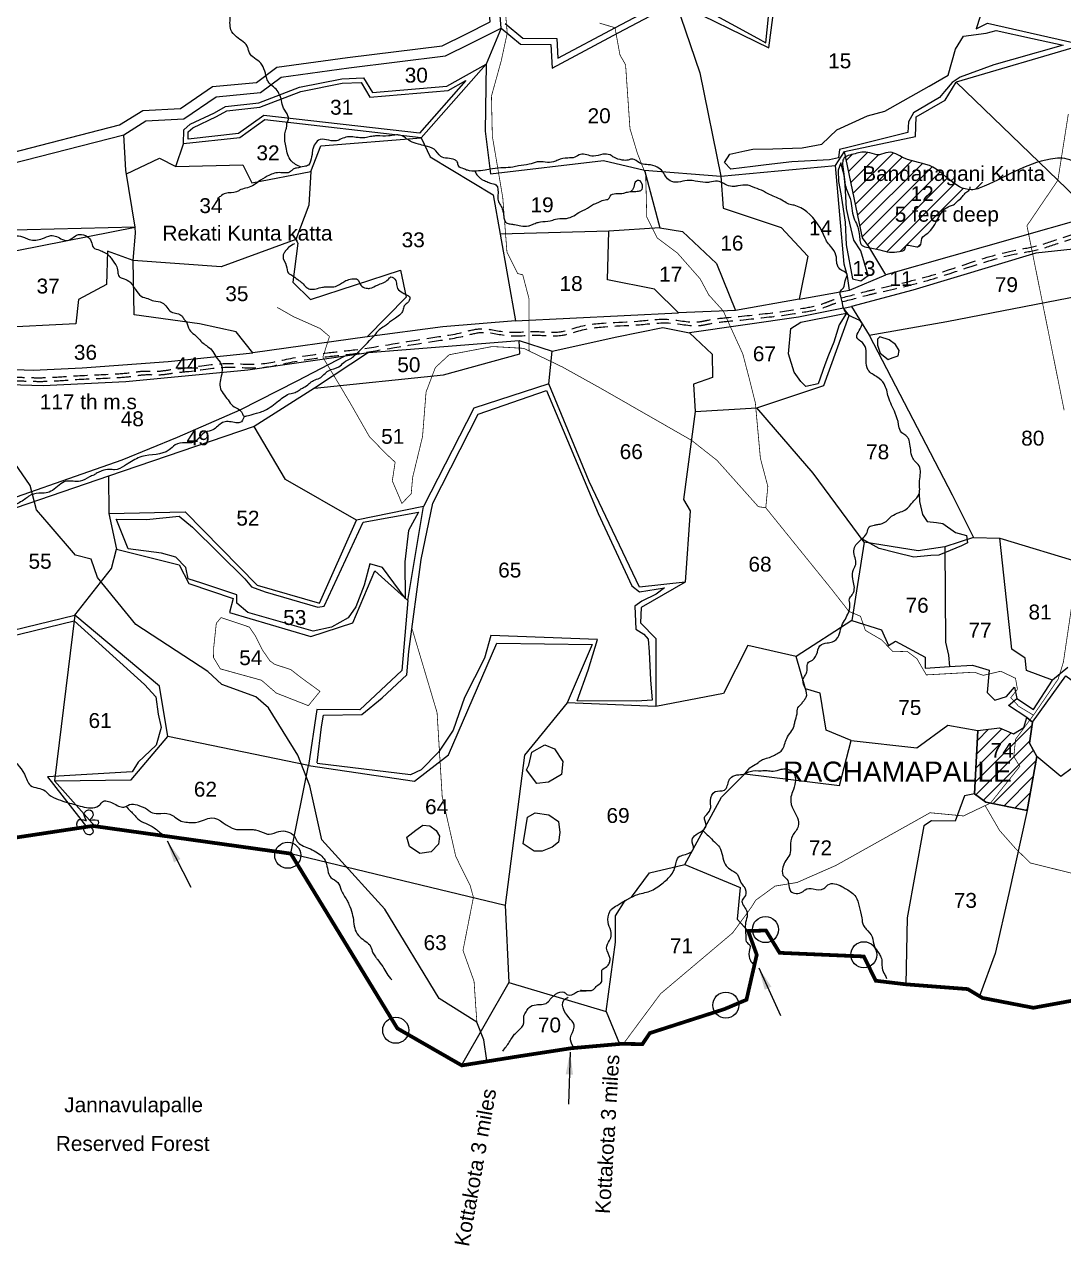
# Model space of a CAD drawing. Header units: feet. Extents: x 814082 to 825211, y 1573861 to 1581762.
# Drawn here: x 815332 to 816728, y 1579202 to 1580842 of the extents above; entities that cross this region are included whole.
import ezdxf
from ezdxf.enums import TextEntityAlignment as Align

# ---------------------------------------------------------------- set-up
doc = ezdxf.new("R2010")
doc.units = ezdxf.units.FT
doc.header["$LTSCALE"] = 15
doc.header["$MEASUREMENT"] = 0
doc.linetypes.add('HIDDEN2', pattern=[0.1875, 0.125, -0.0625])
for name, color, linetype in [('HILL', 223, 'Continuous'), ('PLOT', 7, 'Continuous'), ('PLOT NO', 7, 'Continuous'), ('ROADS', 6, 'HIDDEN2'), ('TANKS-STREAM', 4, 'Continuous'), ('VILLAGE', 30, 'Continuous'), ('VILLAGE STONES', 240, 'Continuous')]:
    doc.layers.add(name, color=color, linetype=linetype)
doc.layers.add('VILLAGE BOUNDRY', color=5, linetype='HIDDEN2', lineweight=100)
doc.styles.get("Standard").update_dxf_attribs({"font": 'arial.ttf'})
doc.linetypes.add('DOTS', pattern='A,1e-06,-3,["●",Standard,S=3,R=0,X=-1.25,Y=-1.25],-3', length=6.000001)
doc.dimstyles.get("Standard").update_dxf_attribs({"dimtxt": 0.18, "dimasz": 0.18, "dimexe": 0.18, "dimexo": 0.0625, "dimgap": 0.09, "dimtad": 0, "dimtih": 1, "dimtoh": 1, "dimdec": 4, "dimzin": 0, "dimdsep": 46, "dimtxsty": 'Standard', "dimcen": 0.09, "dimadec": 0, "dimazin": 0, "dimtfac": 1, "dimtdec": 4, "dimtofl": 0, "dimtmove": 0, "dimatfit": 3, "dimfxl": 1, "dimtolj": 1, "dimtzin": 0, "dimarcsym": 0})

msp = doc.modelspace()

# ---------------------------------------------------------------- hatches: boundary and pattern name
at = {"layer": 'TANKS-STREAM', "lineweight": -2}
h = msp.add_hatch(dxfattribs=at)
h.set_pattern_fill('ANSI31', color=256, scale=100)
edge = h.paths.add_edge_path()
edge.add_spline(control_points=[(816694.4, 1580657.3), (816669.3, 1580649.8), (816640.8, 1580632.2), (816604.2, 1580617.8), (816577.8, 1580626.1), (816555.7, 1580655.9), (816518.3, 1580656.9), (816495.3, 1580673.6), (816479.9, 1580664.9), (816468.2, 1580669.7), (816456.9, 1580671.2), (816446.9, 1580667.8), (816438, 1580666.4), (816434.7, 1580664.1)], knot_values=[962.394369, 962.394369, 962.394369, 962.394369, 1042.0655, 1060.408915, 1076.562398, 1120.944323, 1162.077532, 1184.124974, 1196.32389, 1209.385343, 1220.188529, 1229.443738, 1242.209248, 1242.209248, 1242.209248, 1242.209248], degree=3, periodic=0)
edge.add_line((816434.7, 1580664.1), (816457.6, 1580555.2))
edge.add_line((816457.6, 1580555.2), (816465.9, 1580543.7))
edge.add_line((816465.9, 1580543.7), (816467, 1580542))
edge.add_spline(control_points=[(816467, 1580542), (816468.8, 1580541.6), (816473.4, 1580540.8), (816482.4, 1580538.9), (816494, 1580535.2), (816505, 1580536.5), (816515, 1580538.3), (816515.9, 1580548.9), (816527, 1580542.3), (816537.3, 1580544.5), (816535.1, 1580556.2), (816555.7, 1580565.6), (816558.5, 1580588.5), (816573.8, 1580598), (816580.3, 1580599.2), (816585, 1580604.7), (816590.6, 1580608.8), (816594.4, 1580614.5), (816597.9, 1580617.7), (816602, 1580620), (816602.1, 1580622.6), (816602.2, 1580624)], knot_values=[1376.673531, 1376.673531, 1376.673531, 1376.673531, 1382.381867, 1390.840832, 1404.354302, 1417.678719, 1426.036392, 1429.592674, 1444.476294, 1448.493865, 1458.815206, 1469.577027, 1509.284899, 1516.57465, 1522.284174, 1528.414142, 1537.592327, 1542.90085, 1548.708476, 1552.054001, 1555.927008, 1555.927008, 1555.927008, 1555.927008], degree=3, periodic=0)
at = {"layer": 'VILLAGE', "lineweight": -2}
h = msp.add_hatch(dxfattribs=at)
h.set_pattern_fill('ANSI31', color=256, scale=100, style=0)
h.paths.add_polyline_path([(816612.5, 1579893.8), (816641.4, 1579897.3), (816660.4, 1579889.3), (816674.4, 1579897.7), (816678.1, 1579911.2), (816685.7, 1579904.8), (816682, 1579876.8), (816691.8, 1579859), (816678.6, 1579786.6), (816623.3, 1579797.7), (816608.1, 1579808.7)])

# ---------------------------------------------------------------- linework, layer by layer
at = {"layer": 'HILL', "lineweight": -2}
for points in [[(814918.6, 1580592.6), (815034.9, 1580628.3), (815154.9, 1580645.5), (815258.1, 1580688.9), (815314.4, 1580669.6), (815460.1, 1580706.9), (815491.2, 1580726.4), (815541.8, 1580729.2), (815584.7, 1580758.7), (815643.9, 1580764.1), (815671.4, 1580784.7), (815766.1, 1580797.6), (815893.4, 1580813.3), (815925, 1580829), (815957.8, 1580845.2), (815952.5, 1580910.7), (815831.5, 1580894.1), (815662.1, 1580931.8), (815488.3, 1581075.3)], [(816215.5, 1580879), (816316.5, 1580823.3), (816327.7, 1580817.1), (816338.4, 1580922.5)], [(815977.9, 1580843.2), (816001.6, 1580823.4), (816047, 1580822.9), (816048.6, 1580796.6), (816125.8, 1580837.8), (816199.9, 1580877), (816215.2, 1580879.2)], [(816272.2, 1580656.7), (816279.6, 1580667.9), (816299.6, 1580672.1), (816310.4, 1580674.2), (816337.2, 1580675), (816376.6, 1580676.4), (816403.1, 1580681.3), (816423.1, 1580700.3), (816464.5, 1580719.2), (816487.6, 1580725.6), (816546.9, 1580758.9), (816572.4, 1580773.7), (816582.6, 1580808.7), (816593, 1580826), (816623.6, 1580830.3), (816637.2, 1580833.9), (816685.7, 1580823.2), (816706.2, 1580818.7), (816727, 1580814.1), (816657.6, 1580794.5), (816633.7, 1580787.7), (816588.6, 1580771), (816578, 1580763.8), (816567.7, 1580751.7), (816560.9, 1580743.8), (816526.1, 1580723), (816519.4, 1580710.9), (816518.6, 1580696.7), (816439.5, 1580677.2), (816426.9, 1580674.1), (816425.4, 1580662.8), (816413.5, 1580660.1), (816362.5, 1580657.4), (816328.4, 1580653.3), (816310.2, 1580651.2), (816295.7, 1580649.5), (816280.7, 1580647.7), (816272.2, 1580656.7)], [(816425.1, 1580646.3), (816425.4, 1580630.8), (816428.7, 1580614.5), (816434.5, 1580576.5), (816435.6, 1580546), (816444.1, 1580500.3), (816455.4, 1580497.7), (816465, 1580505), (816455.2, 1580537.8), (816446, 1580552.2), (816439, 1580582.8), (816436.2, 1580594.8), (816434.3, 1580626.7), (816432.9, 1580639.3), (816428.5, 1580656.2), (816425.1, 1580646.3), (816425.1, 1580646.3)], [(816365.7, 1580374.9), (816358.1, 1580399.5), (816361.3, 1580433.5), (816374.6, 1580442.3), (816426.9, 1580452.2), (816436.3, 1580454), (816426.4, 1580438.4), (816419, 1580415.3), (816411.8, 1580398), (816407.1, 1580385), (816397.9, 1580359.1), (816381.7, 1580355.7), (816374.6, 1580362.3), (816365.7, 1580374.9)], [(816492.1, 1580392.2), (816497.4, 1580394.1), (816505.4, 1580396.7), (816506.8, 1580403.9), (816502, 1580412), (816493.2, 1580418.6), (816481, 1580422.6), (816477.6, 1580419.2), (816477.6, 1580411.1), (816481.3, 1580400.6), (816492.1, 1580392.2)], [(815725.4, 1579850.5), (815731.3, 1579898.9), (815734, 1579914.5), (815785.3, 1579915.5), (815812.9, 1579937.9), (815846, 1579968.4), (815848.5, 1579999.9), (815865.2, 1580123.5), (815880.8, 1580199), (815941.4, 1580318.4), (816033.2, 1580350.2), (816102.6, 1580185), (816148.1, 1580088.2), (816158.2, 1580080), (816191.7, 1580085.4), (816180.7, 1580076.8), (816161.1, 1580067.6), (816152.1, 1580060.8), (816153.1, 1580029.8), (816164.2, 1580023.4), (816169.6, 1580016.4), (816171.3, 1579999.4), (816173, 1579962), (816175.1, 1579934.6), (816154.5, 1579933), (816074.6, 1579933.8), (816089.1, 1579974.8), (816101.6, 1580016.1), (815958.4, 1580021.4), (815950.1, 1579990.8), (815923.4, 1579938.2), (815907.8, 1579894.4), (815888.1, 1579864.8), (815865, 1579841.1), (815850.7, 1579834.3), (815725.3, 1579849.7)], [(815953.2, 1579450.9), (815949.2, 1579478.3), (815939.9, 1579502), (815889.4, 1579534), (815816.2, 1579653.9), (815749.6, 1579727.2), (815731.7, 1579747), (815715.7, 1579819.7), (815699.6, 1579860.8), (815660.2, 1579924.1), (815643.1, 1579939.1), (815597.5, 1579955.8), (815578.6, 1579972.9), (815481.8, 1580036.3), (815430.5, 1580099.1), (815421.8, 1580123.8), (815401.1, 1580129.3), (815365.8, 1580170.5), (815348.8, 1580190.3), (815340.1, 1580222.8), (815298.5, 1580282.6)], [(815471.8, 1580137.7), (815456.6, 1580175.7), (815455.7, 1580177.8), (815496.1, 1580177.2), (815540.1, 1580181.6), (815558.2, 1580166.9), (815628.1, 1580097.5), (815637.4, 1580086.7), (815655.7, 1580079.9), (815726.3, 1580059.5), (815734.6, 1580060.6), (815787.1, 1580173.6), (815861.3, 1580187.2), (815847.9, 1580162.5), (815843.2, 1580120.4), (815843.5, 1580071.6), (815813.3, 1580112.8), (815796.2, 1580117.4), (815788.4, 1580089), (815777.3, 1580059.8), (815767, 1580044.9), (815744.7, 1580032.7), (815720.2, 1580027), (815632.2, 1580052.3), (815617.4, 1580065), (815617.4, 1580076.1), (815570.4, 1580091.6), (815552.1, 1580097.6), (815548.9, 1580112.5), (815535.7, 1580126.7), (815516.6, 1580131.9), (815471.8, 1580137.7)], [(815181.3, 1579731.9), (815162.8, 1579804), (815148.3, 1579879.7), (815163, 1579896.8), (815229, 1579904.5), (815236.8, 1579918.1), (815219.5, 1579991.6), (815290.4, 1580014.9), (815399, 1580041), (815493.4, 1579955.8), (815508.6, 1579938.9), (815511.9, 1579915.6), (815516, 1579898), (815509.4, 1579874.2), (815485.1, 1579851.4), (815476.9, 1579838.3), (815400.8, 1579833.9), (815363.4, 1579831.8), (815405.2, 1579778.3), (815415.9, 1579764.5)], [(816009.6, 1579847.5), (816013.8, 1579864.6), (816030.9, 1579874.4), (816043.9, 1579869.1), (816055.1, 1579852), (816053.3, 1579834.9), (816035.8, 1579824.4), (816020.4, 1579822.7), (816006.5, 1579840.8), (816009.6, 1579847.5)], [(816002, 1579741.6), (816005.7, 1579763.5), (816008, 1579777.5), (816017.9, 1579783.2), (816036.5, 1579780.4), (816049.6, 1579771.5), (816051.2, 1579756.8), (816049.3, 1579744.1), (816041, 1579737.1), (816027.3, 1579731.8), (816016.8, 1579731.8), (816002, 1579741.6)], [(815849.3, 1579738.2), (815846, 1579750.7), (815857.9, 1579760.1), (815867.4, 1579766.5), (815876.6, 1579766), (815885.2, 1579759.6), (815889.6, 1579752.1), (815888.5, 1579741), (815878.5, 1579730.7), (815863.2, 1579728.8), (815849.3, 1579738.2)]]:
    msp.add_lwpolyline(points, dxfattribs=at)
msp.add_lwpolyline([(815552.1, 1580688), (815552.3, 1580697.7), (815558.3, 1580703.1), (815590.4, 1580718.1), (815604.3, 1580726), (815648.6, 1580730.9), (815703.5, 1580751.9), (815759.2, 1580763), (815784.4, 1580764.1), (815796.3, 1580744.4), (815901.4, 1580753.3), (815925, 1580766.5), (815862.8, 1580696), (815653.7, 1580719.7), (815619.6, 1580695.5)], close=True, dxfattribs=at)
at = {"layer": 'PLOT', "lineweight": -2}
for points in [[(815972.6, 1580836.8), (815998.6, 1580815.2), (816039.2, 1580814.8), (816041.1, 1580783.3), (816129.7, 1580830.5), (816206.9, 1580871.3), (816239.7, 1580981.4), (816229.8, 1581082.4), (816147.1, 1581147.1), (816358.6, 1581119), (816504.3, 1581144.4), (816453.1, 1581215.6), (816376.1, 1581242.9), (816351.9, 1581251.4)], [(816206.9, 1580871.3), (816331.7, 1580810.6), (816345.7, 1580915.9), (816417.4, 1580938.8), (816655.7, 1580977.3), (816610.1, 1580836), (816625.4, 1580843.7), (816753.8, 1580814.6), (816900.6, 1580781.3), (816848.8, 1580847.7), (816990.3, 1580916.4), (816992.2, 1581168.8), (816937.1, 1581139.6), (816906.2, 1581129.8), (816890.6, 1581152.8), (816855.1, 1581140.6), (816812.4, 1581131.8), (816773.7, 1581105.8), (816753, 1581091.9), (816738, 1581018.1), (816655.7, 1580977.3)], [(814922.7, 1580579), (815038, 1580614.4), (815158.7, 1580631.8), (815258.6, 1580673.8), (815313.8, 1580654.9), (815465.8, 1580693.8), (815495.6, 1580712.5), (815546.5, 1580715.3), (815589.6, 1580744.9), (815649.2, 1580750.4), (815677, 1580771.2), (815768, 1580783.6), (815897.6, 1580799.6), (815931.3, 1580816.3), (815972.6, 1580836.8), (815965.3, 1580926.7), (815832.1, 1580908.5), (815668.5, 1580944.9), (815497.3, 1581086.2)], [(816206.9, 1580871.3), (816239.2, 1580776.7), (816267.3, 1580638.2)], [(815972.6, 1580836.8), (815952.2, 1580788.4), (815950.9, 1580698.6), (815958.2, 1580641.1), (816109.9, 1580659.3), (816165.1, 1580646), (816267.3, 1580638.2), (816421.4, 1580652.7), (816433.2, 1580671.4)], [(816753.8, 1580814.6), (816583.4, 1580764.3), (816744.4, 1580609.1), (816753.3, 1580581), (816953.9, 1580651.6)], [(815469.3, 1580641.1), (815513.9, 1580662.4), (815535.8, 1580651.2), (815546.1, 1580681.4), (815546.5, 1580700.4), (815555.1, 1580708.1), (815587.7, 1580723.4), (815602.5, 1580731.7), (815647.2, 1580736.7), (815701.8, 1580757.6), (815758.5, 1580768.9), (815787.6, 1580770.1), (815799.5, 1580750.6), (815899.6, 1580759.1), (815952.2, 1580788.4), (815865.2, 1580689.8), (815655.3, 1580713.6), (815621.8, 1580689.8), (815546.1, 1580681.4)], [(816753.3, 1580581), (816488.7, 1580505.8), (816465.9, 1580543.7), (816457.6, 1580555.2), (816433.2, 1580671.4), (816528.6, 1580691.6), (816529.5, 1580717.8), (816568.5, 1580740.4), (816583.4, 1580764.3)], [(815481, 1580569.7), (815468.5, 1580646.4), (815465.8, 1580693.8)], [(815535.8, 1580651.2), (815625.6, 1580653.4), (815637.7, 1580629.1), (815716.8, 1580644.6), (815730.5, 1580679.1), (815865.2, 1580689.8)], [(815865.2, 1580689.8), (815877.3, 1580664.2), (815961.8, 1580612.9), (815971.1, 1580560.2), (815991.6, 1580443.7), (815894.3, 1580435.8), (815792.6, 1580422.4)], [(816372.6, 1580473.2), (816440.3, 1580485.1), (816437.5, 1580503.8), (816432.9, 1580519.8), (816421.4, 1580652.7)], [(815716.8, 1580644.6), (815714.4, 1580599.2), (815696.9, 1580553.1), (815596.6, 1580516.2), (815478.3, 1580525)], [(816165.1, 1580646), (816185.6, 1580568.6), (816116.9, 1580564.3)], [(816267.3, 1580638.2), (816270.5, 1580595.2), (816348.3, 1580569.2), (816384.2, 1580530.7), (816372.6, 1580473.2), (816287, 1580457.9)], [(815292.2, 1580532.5), (815481, 1580569.7), (815299.2, 1580565.1), (815259.2, 1580550.4), (815039.4, 1580539.9), (815037.5, 1580526.3)], [(815478.3, 1580525), (815481.6, 1580561.5), (815481, 1580569.7)], [(815696.9, 1580553.1), (815699.4, 1580548.3), (815692.6, 1580495.8), (815716.4, 1580472.5), (815837.1, 1580511.9), (815844.9, 1580475.6), (815792.6, 1580422.4), (815639, 1580401)], [(815991.6, 1580443.7), (816210.5, 1580454.8), (816178.1, 1580486.5), (816115, 1580499.1), (816116.9, 1580564.3), (815971.1, 1580560.2)], [(816185.6, 1580568.6), (816215.8, 1580563.8), (816261.5, 1580520.7), (816287, 1580457.9), (816210.5, 1580454.8)], [(815234.9, 1580381.8), (815344.2, 1580377.8), (815409.9, 1580381), (815525.4, 1580389.2), (815639, 1580401), (815616.8, 1580429.3), (815567.6, 1580440), (815479.5, 1580452), (815478.3, 1580525), (815444, 1580537.4), (815442.6, 1580492.5), (815405.1, 1580472.7), (815401.2, 1580439.9), (815294, 1580434.4)], [(816466.4, 1580424.5), (816571, 1580443.2), (816734.4, 1580474.6), (816772.4, 1580482.2), (816765.3, 1580542.7), (816690.1, 1580534.8), (816525, 1580484.9), (816442.9, 1580463.2)], [(816440.3, 1580485.1), (816488.7, 1580505.8)], [(816606.8, 1580152.9), (816641.8, 1580152.2), (816754.5, 1580118.2), (816820.2, 1580146.7), (816815.1, 1580303.2), (816798.1, 1580474.8)], [(816233.1, 1580322.1), (816315.7, 1580327), (816405.5, 1580357.1), (816439.9, 1580451), (816432.1, 1580460.8), (816371.8, 1580448.9), (816225.5, 1580427.9)], [(816432.1, 1580460.8), (816442.9, 1580463.2), (816466.4, 1580424.5), (816577.8, 1580210.3), (816606.8, 1580152.9), (816568.2, 1580140.3), (816532.5, 1580135), (816460, 1580146.9), (816391.3, 1580239.2), (816340.7, 1580297.9), (816315.7, 1580327)], [(815794.2, 1580401.2), (815996.6, 1580417.5), (816041.1, 1580403.4), (816127.7, 1580422.6), (816189.7, 1580434.9), (816225.5, 1580427.9), (816255.9, 1580399), (816256.1, 1580367.6), (816230.5, 1580358.7), (816233.1, 1580322.1), (816217.4, 1580203.8), (816226.2, 1580188.8), (816219.3, 1580093), (816158.3, 1580086.4), (816090.5, 1580228.3), (816036.5, 1580359.1), (816041.1, 1580403.4)], [(815721.9, 1580353.5), (815895.2, 1580371.2), (815997.7, 1580399.7), (815996.6, 1580417.5)], [(814951.8, 1580376.2), (814993.3, 1580382.3), (815122.3, 1580366.8), (815235.5, 1580360.7), (815357.7, 1580357), (815468.4, 1580362.6), (815632.5, 1580378.3), (815794.2, 1580401.2), (815721.9, 1580353.5), (815641, 1580302), (815445.2, 1580235.4), (815258, 1580171.4), (815123.3, 1580119.1), (815125.9, 1580111.5), (814980.4, 1580060.1)], [(815258.6, 1580185.7), (815463.4, 1580257.4), (815537.7, 1580287.8), (815621.9, 1580324.6), (815698.6, 1580363.4), (815763.1, 1580396.8)], [(816036.5, 1580359.1), (815935.9, 1580326.6), (815868, 1580194.8), (815778.1, 1580176.4), (815682.8, 1580230.8), (815641, 1580302)], [(815445.2, 1580235.4), (815445.7, 1580185.4), (815548.1, 1580187.6), (815644.7, 1580089), (815728.5, 1580064.9), (815778.1, 1580176.4)], [(815445.7, 1580185.4), (815455.8, 1580137.3), (815540.1, 1580116.2), (815553.2, 1580091.3), (815612.7, 1580070.9), (815607.8, 1580052.4), (815716.7, 1580020), (815773.5, 1580038.5), (815802.7, 1580108.3), (815847.1, 1580068.4), (815868, 1580194.8)], [(816460, 1580146.9), (816443.1, 1580041.4), (816368.7, 1579993.1), (816303.8, 1580008.1), (816271, 1579943.3), (816180.3, 1579925.9)], [(816442.5, 1579880.2), (816530.6, 1579870.5), (816572, 1579900.8), (816612.5, 1579893.8), (816641.4, 1579897.3), (816660.4, 1579889.3), (816674.4, 1579897.7), (816678.1, 1579911.2), (816653.7, 1579927.3), (816664.8, 1579936.7), (816687.1, 1579922.2), (816712.9, 1579961.5), (816677.6, 1579974.5), (816675.9, 1579990.9), (816658.1, 1580003.2), (816641.8, 1580152.2)], [(815248.7, 1580012.2), (815399.9, 1580048.8), (815449.4, 1580111.5), (815455.8, 1580137.3)], [(816568.2, 1580140.3), (816568.9, 1580012.6), (816572.9, 1579994.8), (816574.2, 1579979.9), (816605.3, 1579981.7), (816627.6, 1579974.7), (816624.8, 1579945), (816635.1, 1579934.4), (816651, 1579939.7), (816661.8, 1579952.2), (816664.8, 1579936.7)], [(816219.3, 1580093), (816160.5, 1580059.2), (816159.5, 1580038.5), (816180.3, 1580017.3), (816180.3, 1579925.9), (816061.2, 1579930.9), (816003.7, 1579860.6), (815977.9, 1579659.5), (815982.6, 1579555.3), (815919, 1579444.5)], [(815847.1, 1580068.4), (815839.2, 1579974.5), (815782.6, 1579921.5), (815724.9, 1579922.2), (815714, 1579846.8), (815524.8, 1579885.9), (815513.8, 1579953.4), (815399.9, 1580048.8), (815372.8, 1579826.4), (815475.7, 1579827.7), (815524.8, 1579885.9)], [(816443.1, 1580041.4), (816483.2, 1580029.2), (816492.3, 1580007.8), (816501.8, 1580014), (816541.8, 1579992.1), (816541.7, 1579977.4), (816574.2, 1579979.9)], [(815690, 1579728.5), (815714, 1579846.8), (815856.3, 1579826), (815901.6, 1579861.2), (815966.8, 1580011.3), (816094.5, 1580009.4), (816061.2, 1579930.9)], [(816113.6, 1579516.5), (816126, 1579609.7), (816126, 1579644.9), (816139.1, 1579665.7), (816147.3, 1579670), (816171.7, 1579702.6), (816219, 1579713.9), (816268.2, 1579804.3), (816299.6, 1579835.6), (816426.9, 1579820.1), (816442.5, 1579880.2), (816408.6, 1579894.1), (816400.8, 1579944), (816380.9, 1579949.9), (816368.7, 1579993.1)], [(816733.2, 1579978.6), (816712.9, 1579961.5)], [(816685.7, 1579904.8), (816730.5, 1579967.2), (816757.1, 1579948.2), (816785.1, 1579891.2), (816802.7, 1579869.5), (816796.4, 1579831.7), (816775.5, 1579808.5), (816746.9, 1579820.3), (816739.7, 1579843.7), (816723.7, 1579832), (816691.8, 1579859)], [(816678.6, 1579786.6), (816691.8, 1579859), (816682, 1579876.8), (816685.7, 1579904.8), (816678.1, 1579911.2)], [(816612.5, 1579893.8), (816608.1, 1579808.7), (816594.6, 1579805.9), (816582.2, 1579772), (816550.1, 1579772.6), (816539.8, 1579766), (816517.4, 1579642.4), (816515.9, 1579553)], [(815372.8, 1579826.4), (815426.7, 1579765.4)], [(816608.1, 1579808.7), (816623.3, 1579797.7), (816678.6, 1579786.6), (816654.2, 1579674.8), (816635.6, 1579594.2), (816614.8, 1579537)], [(815690, 1579728.5), (815977.9, 1579659.5)], [(816219, 1579713.9), (816293.3, 1579682.8), (816289.2, 1579640.3), (816304.1, 1579624.6)], [(815982.6, 1579555.3), (816113.6, 1579516.5), (816131.5, 1579472.9)]]:
    msp.add_lwpolyline(points, dxfattribs=at)
at = {"layer": 'ROADS', "linetype": 'DOTS', "lineweight": -2, "ltscale": 0.15, "const_width": 1}
for points in [[(815925.5, 1581194.7), (815932.2, 1581169.2), (815938.2, 1581138.5), (815949.1, 1581102.9), (815951.7, 1581085.3), (815972.7, 1581052.6), (815975, 1581025.1), (815973.3, 1580987.3), (815961.1, 1580934.7), (815978.3, 1580897.3), (815978.3, 1580857.2), (815980.6, 1580830.2), (815972.5, 1580792.9), (815959.4, 1580745.6), (815960.6, 1580691.8), (815974.6, 1580609.3), (815980.2, 1580536.5), (815994.8, 1580507.3), (816001.4, 1580505.8), (816009.9, 1580473.3), (816009.9, 1580452.1), (816010, 1580403.4)], [(816104.7, 1580843.6), (816125.3, 1580837.5), (816131.9, 1580801.1), (816139.5, 1580787.7), (816145.4, 1580701.9), (816155.3, 1580669), (816166.5, 1580640.5), (816167.4, 1580606.4), (816167.9, 1580583.4), (816182.1, 1580555.1), (816209.3, 1580534.7), (816239.7, 1580500.2), (816251.2, 1580478.7), (816270.6, 1580457.2), (816286.4, 1580422.4), (816296.9, 1580399.4), (816305.8, 1580365.4), (816313.7, 1580334), (816320.5, 1580259.3), (816330.5, 1580221.6), (816327.7, 1580192.9)], [(816733.9, 1580721.5), (816719.9, 1580632.7), (816678.4, 1580571.6), (816707.2, 1580428.7), (816728.3, 1580323.9)], [(815671.7, 1580462), (815693.7, 1580449.5), (815729.4, 1580433.6), (815741.9, 1580422.9), (815733.1, 1580395.1), (815770.4, 1580332.5), (815795.5, 1580288.5), (815817.5, 1580265.8), (815830.1, 1580254.1), (815826.3, 1580229), (815839.2, 1580198.7), (815851.7, 1580211.9), (815853.6, 1580233.6), (815866.9, 1580288.6), (815871.6, 1580348.3), (815884.1, 1580381.2), (815902.7, 1580398.4), (815960.5, 1580409.4), (816002.6, 1580407), (816055.1, 1580381.7), (816105.8, 1580353.5), (816228, 1580283.5), (816262.2, 1580256.6), (816317.7, 1580194.4), (816327.7, 1580192.9), (816416.2, 1580083.4), (816439.4, 1580053.7), (816454.9, 1580047.2), (816461.5, 1580028.2), (816482.9, 1580015.7), (816498.7, 1579999.6), (816517.5, 1580000.1), (816530.7, 1579990.1), (816543.3, 1579968.5), (816607.6, 1579972.1), (816619.8, 1579967.9), (816643.2, 1579973.4), (816663, 1579964), (816665.6, 1579949.2), (816656.7, 1579937.9), (816667.2, 1579926.4), (816687.1, 1579914.5)], [(816739.4, 1580067.1), (816727.3, 1579985.6), (816720.3, 1579962.9), (816687.9, 1579915.5), (816663.1, 1579882.1), (816660.7, 1579858.8), (816668.8, 1579845.7), (816629.4, 1579796.4), (816599.8, 1579782.3), (816593.2, 1579779.1), (816548.3, 1579783.4), (816421.8, 1579712.6), (816369.6, 1579689.7), (816340.2, 1579684.9), (816314.2, 1579665.9), (816308.7, 1579657), (816283.3, 1579622.1), (816186.4, 1579540.3), (816136.5, 1579473.1)], [(815852.7, 1580030.9), (815886.4, 1579917.9), (815893.3, 1579805), (815911.5, 1579724.7), (815930.9, 1579685.4), (815935.2, 1579669.7), (815921.2, 1579598.5), (815936.1, 1579556.9), (815938.3, 1579523.8), (815939.9, 1579502)], [(816622.2, 1579793), (816641.7, 1579759.5), (816663.2, 1579735.2), (816683, 1579715.9), (816738.9, 1579702.1), (816790.9, 1579689.3), (816830.1, 1579668.1), (816861.1, 1579660.2), (816886.8, 1579651.2), (816908.8, 1579639.3), (816935.1, 1579621.9), (816951.9, 1579605.6)]]:
    msp.add_lwpolyline(points, dxfattribs=at)
at = {"layer": 'ROADS', "lineweight": -2, "ltscale": 10, "const_width": 1}
msp.add_lwpolyline([(815586.5, 1580005.3), (815590, 1580037.8), (815596.4, 1580045.5), (815634.4, 1580032.7), (815642.4, 1580020.9), (815652, 1580001.8), (815661.9, 1579987.4), (815668.3, 1579982.7), (815690, 1579975.6), (815705.6, 1579963.5), (815721.9, 1579951.7), (815729.2, 1579946.4), (815713.6, 1579927.2), (815670.5, 1579944.1), (815650.7, 1579961.3), (815618.5, 1579970.2), (815595.4, 1579976.6), (815586.2, 1579991.9), (815586.5, 1580005.3)], dxfattribs=at)
at = {"layer": 'ROADS', "lineweight": -2, "ltscale": 10}
for points in [[(814950.2, 1580391.8), (814955.3, 1580392.3), (814962.8, 1580393.2), (814970.9, 1580393.4), (814975.9, 1580394.3), (814991.9, 1580393.1), (815009.4, 1580388.9), (815019.4, 1580387.1), (815031.1, 1580386.3), (815046.5, 1580385.1), (815055.2, 1580385), (815082.5, 1580383.4), (815096, 1580380.9), (815119.4, 1580380), (815133.2, 1580380), (815153.1, 1580377.7), (815167.1, 1580376.3), (815187.1, 1580373.9), (815229.8, 1580371.5), (815245.2, 1580371.1), (815271.2, 1580370), (815290.1, 1580368.8), (815316.7, 1580368.4), (815336.4, 1580367.8), (815357.6, 1580367.6), (815394.2, 1580369.6), (815445, 1580372.1), (815473.3, 1580374.2), (815492.4, 1580376.4), (815513, 1580376.4), (815529.4, 1580378.5), (815551.2, 1580381), (815602.4, 1580386.6), (815644.5, 1580385.8), (815686.8, 1580392.8), (815739.1, 1580400.9), (815776, 1580405.1), (815877.9, 1580421.1), (815921.3, 1580428.6), (815943.5, 1580433.2), (815978.7, 1580429), (816018.8, 1580429.5), (816052.1, 1580429.3), (816074.5, 1580435.3), (816155.9, 1580443.5), (816197.8, 1580445.8), (816238.8, 1580442.7), (816250.6, 1580445), (816278.3, 1580448.5), (816333.7, 1580454.4), (816377.7, 1580460.8), (816406.3, 1580467.6), (816417.7, 1580471.9), (816429.1, 1580474.8), (816464.7, 1580484), (816481.4, 1580487.9), (816543.2, 1580503), (816662.8, 1580538.8), (816693.4, 1580545), (816725.8, 1580555.6), (816767.8, 1580568.6), (816794.7, 1580579.1), (816810.3, 1580584.6), (816820.5, 1580586.4), (816869.3, 1580598.1), (816925, 1580612), (816944.2, 1580620.4), (816961.3, 1580625.9), (816975.2, 1580631.4), (816996.4, 1580638.7), (817013.8, 1580641.9), (817073.1, 1580664.1), (817114.4, 1580673.9), (817134.5, 1580680.1), (817143.6, 1580682.4), (817169.1, 1580687.9), (817201.3, 1580690.6), (817225, 1580697.7), (817257.9, 1580709.6), (817284.4, 1580715.7), (817298.8, 1580721.2), (817322.5, 1580724.4), (817333.9, 1580727.8), (817348.8, 1580732.6), (817379.7, 1580743), (817411.5, 1580745.5), (817435.4, 1580754.6), (817455.1, 1580760.1), (817480.4, 1580766.9), (817490.7, 1580771.9), (817502.3, 1580775.3), (817517.2, 1580776.7), (817544.6, 1580782.6), (817583.8, 1580791.2), (817603.5, 1580795.8), (817618.5, 1580800.3), (817636.4, 1580801.9)], [(814952.4, 1580386.9), (814957.4, 1580387.5), (814964.9, 1580388.4), (814973, 1580388.6), (814978, 1580389.4), (814994, 1580388.2), (815011.5, 1580384.1), (815021.6, 1580382.2), (815033.3, 1580381.4), (815048.7, 1580380.2), (815057.4, 1580380.1), (815084.6, 1580378.5), (815098.2, 1580376.1), (815121.5, 1580375.2), (815135.3, 1580375.2), (815155.2, 1580372.8), (815169.2, 1580371.4), (815189.2, 1580369.1), (815232, 1580366.6), (815247.3, 1580366.2), (815273.3, 1580365.2), (815292.2, 1580363.9), (815318.8, 1580363.5), (815338.5, 1580362.9), (815359.7, 1580362.7), (815396.3, 1580364.8), (815447.2, 1580367.2), (815475.4, 1580369.3), (815494.5, 1580371.6), (815515.1, 1580371.6), (815531.5, 1580373.7), (815553.3, 1580376.1), (815604.6, 1580381.7), (815646.6, 1580380.9), (815689, 1580388), (815741.2, 1580396), (815778.1, 1580400.2), (815880, 1580416.2), (815923.5, 1580423.7), (815945.6, 1580428.3), (815980.8, 1580424.1), (816020.9, 1580424.6), (816054.2, 1580424.5), (816076.6, 1580430.4), (816158, 1580438.7), (816199.9, 1580440.9), (816240.9, 1580437.8), (816252.7, 1580440.1), (816280.4, 1580443.7), (816335.8, 1580449.5), (816379.9, 1580455.9), (816408.4, 1580462.7), (816419.8, 1580467.1), (816431.2, 1580469.9), (816466.9, 1580479.1), (816483.5, 1580483), (816545.3, 1580498.2), (816664.9, 1580534), (816695.5, 1580540.1), (816727.9, 1580550.7), (816769.9, 1580563.7), (816796.9, 1580574.2), (816812.4, 1580579.7), (816822.7, 1580581.5), (816871.4, 1580593.2), (816927.1, 1580607.1), (816946.3, 1580615.6), (816963.4, 1580621), (816977.3, 1580626.5), (816998.6, 1580633.8), (817015.9, 1580637), (817075.2, 1580659.3), (817116.5, 1580669.1), (817136.6, 1580675.2), (817145.7, 1580677.5), (817171.2, 1580683), (817203.4, 1580685.8), (817227.1, 1580692.9), (817260, 1580704.7), (817286.5, 1580710.9), (817300.9, 1580716.3), (817324.6, 1580719.5), (817336.1, 1580723), (817350.9, 1580727.7), (817381.9, 1580738.1), (817413.6, 1580740.6), (817437.6, 1580749.7), (817457.2, 1580755.2), (817482.5, 1580762), (817492.8, 1580767.1), (817504.5, 1580770.5), (817519.3, 1580771.8), (817546.7, 1580777.8), (817585.9, 1580786.3), (817605.6, 1580790.9), (817620.7, 1580795.5), (817638.5, 1580797)]]:
    msp.add_spline(points, degree=3, dxfattribs=at)
at = {"layer": 'TANKS-STREAM', "lineweight": -2}
msp.add_lwpolyline([(816533.7, 1580211.8), (816534.1, 1580201.4), (816538.2, 1580183.9), (816544.6, 1580174.3), (816556.9, 1580172.9), (816565.6, 1580171.7), (816582.5, 1580159.8), (816597.4, 1580155.6), (816598.6, 1580145.8), (816590.4, 1580141.7), (816560.1, 1580129.1), (816549.3, 1580128.7), (816526.7, 1580126.4), (816502.7, 1580132.6), (816480.1, 1580138.4), (816456.9, 1580151.1)], dxfattribs=at)
for points in [[(815703.8, 1580650.3), (815690.5, 1580658.7), (815683.6, 1580676.8), (815682, 1580693.4), (815683.3, 1580700.3), (815684.6, 1580705), (815685.2, 1580710.2), (815686.4, 1580712.3), (815679.2, 1580732.1), (815677.1, 1580742.1), (815675, 1580747.3), (815670.4, 1580755), (815663.1, 1580760.8), (815659.6, 1580765.1), (815657.5, 1580770.5), (815648, 1580791.8), (815639.1, 1580798.2), (815633.5, 1580806), (815632.4, 1580810.5), (815617, 1580825.2), (815609.7, 1580834.8), (815609, 1580854.1), (815610.4, 1580863), (815622.8, 1580875.4), (815628, 1580890.2), (815627.3, 1580910.2), (815624.2, 1580924.3), (815626, 1580927.6), (815633.9, 1580952), (815644.4, 1580964.8), (815639, 1580985.4), (815638.7, 1580993.3), (815631.1, 1581004.7), (815626.6, 1581012.3), (815620.8, 1581021.6), (815611.9, 1581048.6)], [(817585.4, 1580832.4), (817562.8, 1580829.3), (817552.4, 1580829.7), (817547.7, 1580828.4), (817536.5, 1580825.8), (817522.5, 1580823.9), (817507.6, 1580822), (817501.1, 1580816.5), (817495, 1580812.4), (817485.2, 1580804.1), (817472.1, 1580804.5), (817463.6, 1580803.5), (817453.3, 1580802.4), (817445.6, 1580796.6), (817431.2, 1580794.5), (817414.4, 1580794.5), (817398.5, 1580788.2), (817391.7, 1580779.9), (817383.9, 1580778.7), (817375, 1580779.2), (817368.2, 1580780.4), (817361.4, 1580782.3), (817351.4, 1580782), (817343.4, 1580780.1), (817321.5, 1580765.7), (817317.4, 1580762.2), (817307.6, 1580761.5), (817293.5, 1580761.9), (817287.5, 1580759.6), (817272.6, 1580757.2), (817266.5, 1580753.8), (817249.9, 1580745.5), (817243.9, 1580742.3), (817227.2, 1580743.1), (817219.4, 1580742), (817209.9, 1580739.1), (817203.2, 1580733.1), (817187.5, 1580726.4), (817167.8, 1580726.2), (817159.9, 1580727.6), (817142.3, 1580715.9), (817128.8, 1580711.5), (817118.9, 1580711.6), (817107.9, 1580710.7), (817100.1, 1580707.3), (817095.8, 1580700.9), (817089.7, 1580697.8), (817076.9, 1580695.7), (817043.1, 1580691.3), (817031.8, 1580685.7), (817027.5, 1580680.3), (817009.6, 1580678.1), (816993.8, 1580678.7), (816971.2, 1580657.2), (816965.7, 1580644.1), (816949.6, 1580641.2), (816939.6, 1580638.9), (816931.6, 1580634.1), (816923.7, 1580634.3), (816908.5, 1580639.3), (816901.6, 1580641.3), (816892.8, 1580641.3), (816872.6, 1580632.1), (816856.6, 1580633.3), (816846.4, 1580634.7), (816836.1, 1580633.9), (816820.7, 1580635.9), (816812.9, 1580641), (816799.7, 1580642.8), (816753.6, 1580650), (816742.3, 1580656.9), (816729.1, 1580661.9), (816716.1, 1580661.9), (816621, 1580624.7), (816603.3, 1580619.8), (816587.7, 1580624), (816552, 1580650.3), (816512.8, 1580662.8), (816492, 1580670.1), (816480.2, 1580666.9), (816467.4, 1580669.4), (816456.6, 1580670.4), (816447.6, 1580668.3), (816432, 1580661), (816430.9, 1580654.1), (816432.7, 1580640.9), (816434.4, 1580626.1), (816441, 1580608), (816445.9, 1580582.1), (816450.4, 1580572), (816453.9, 1580553.8), (816455.9, 1580546.5), (816462.8, 1580542.9), (816472.5, 1580540.9), (816480.8, 1580539.1), (816494, 1580536.1), (816507.2, 1580537), (816514.8, 1580540.5), (816515.8, 1580544), (816530.7, 1580543.4), (816534.6, 1580544.5), (816537.3, 1580554.4), (816545.2, 1580561.7), (816568.2, 1580594.1), (816574.4, 1580597.8), (816579.8, 1580599.8), (816584.4, 1580603.8), (816591.1, 1580610), (816594.4, 1580614.2), (816598.8, 1580618.1), (816601.4, 1580620.2), (816602.2, 1580624)], [(816299.6, 1579835.6), (816309.2, 1579845.6), (816317.3, 1579850.5), (816320.5, 1579853.1), (816326.6, 1579855.9), (816334.6, 1579858.5), (816340.9, 1579861.6), (816347.1, 1579865.2), (816349.4, 1579867.4), (816355.8, 1579883.3), (816361.3, 1579891.7), (816365.7, 1579900.1), (816366.9, 1579905.6), (816369.7, 1579916), (816370.9, 1579924.3), (816376.5, 1579930.7), (816379.3, 1579934.7), (816382, 1579938.6), (816380.9, 1579949.9), (816377.7, 1579961.4), (816380.5, 1579967.7), (816382.8, 1579972.5), (816383.2, 1579979.6), (816385.2, 1579985.6), (816387.6, 1579986.8), (816396, 1579995.9), (816400.4, 1580007.5), (816410.3, 1580011.5), (816417.1, 1580012.7), (816425.9, 1580021.4), (816428.8, 1580032.2), (816433.4, 1580041.4), (816437.8, 1580049.9), (816440.8, 1580062.7), (816440.1, 1580070.7), (816443.7, 1580076), (816445.6, 1580079.2), (816444.8, 1580097.4), (816445.4, 1580110.2), (816448.5, 1580116.7), (816448.3, 1580123.3), (816446.1, 1580132.8), (816447.9, 1580141.4), (816452.5, 1580147.3), (816463.7, 1580159.6), (816466.6, 1580167.1), (816473.6, 1580169.7), (816478, 1580170.6), (816484.1, 1580171.7), (816496.7, 1580181.5), (816506.6, 1580186.6), (816514.5, 1580189.7), (816526.4, 1580202), (816533.5, 1580211.2), (816534.3, 1580220), (816534.3, 1580229.2), (816533.7, 1580249), (816526.9, 1580256.5), (816523.8, 1580262.8), (816520.1, 1580283.6), (816518, 1580287.8), (816508.5, 1580295.9), (816506.1, 1580304.7), (816501.5, 1580319.8), (816492.4, 1580341.5), (816486.7, 1580359.1), (816476.9, 1580368.6), (816465.3, 1580377.7), (816462.5, 1580391.1), (816462.5, 1580399.1), (816462.5, 1580403.7), (816457.5, 1580414.6), (816450.2, 1580421.6), (816457, 1580440), (816439.9, 1580451), (816432.1, 1580460.8), (816429.1, 1580474.9), (816427.7, 1580482.9), (816431.9, 1580488.3), (816434.3, 1580497.8), (816436.8, 1580506.5), (816427.3, 1580513.2), (816423.8, 1580518.8), (816422.7, 1580526.9), (816422, 1580532.2), (816414.6, 1580544.1), (816409.4, 1580551.1), (816407.6, 1580555), (816383, 1580590.3), (816365.9, 1580599), (816358.8, 1580600.6), (816351.7, 1580604.6), (816332.7, 1580613.6), (816321.9, 1580619.2), (816310.1, 1580623.8), (816303.6, 1580626), (816290.2, 1580625), (816284.9, 1580624.4), (816275.6, 1580626), (816271.6, 1580628.1), (816262.9, 1580631.6), (816252, 1580630), (816246.8, 1580629.7), (816232.8, 1580631.6), (816225.3, 1580632.5), (816201.5, 1580630.9), (816194.3, 1580636.2), (816189.4, 1580644.2), (816181.9, 1580650.2), (816169.8, 1580653.6), (816160.8, 1580654.8), (816150.9, 1580660.4), (816147.4, 1580661), (816143.1, 1580659.8), (816135, 1580659.8), (816123.9, 1580663.5), (816118.6, 1580666.6), (816109, 1580667.5), (816096.4, 1580665), (816078.9, 1580667.4), (816071.2, 1580663.6), (816061.8, 1580662.5), (816048.7, 1580659.8), (816042.6, 1580657.3), (816020.7, 1580657.3), (816010, 1580654.1), (815995.7, 1580652), (815988.1, 1580650.4), (815975.7, 1580649.4), (815960.6, 1580648), (815951, 1580646), (815938.7, 1580645.1), (815927.3, 1580646), (815922.2, 1580648), (815915.4, 1580651.7), (815913.5, 1580657.2), (815910.2, 1580660.1), (815891.3, 1580664.7), (815882.6, 1580674.3), (815870.4, 1580678.7), (815861.3, 1580681.1), (815850.2, 1580685.3), (815837.7, 1580692.9), (815821.3, 1580692.2), (815805.6, 1580692.2), (815798.9, 1580691.6), (815791.7, 1580690.1), (815782.7, 1580689.8), (815764, 1580690.4), (815755.8, 1580687.2), (815750.1, 1580685.5), (815727.1, 1580686.4), (815721.5, 1580679.6), (815719.6, 1580674.6), (815718.9, 1580670.2), (815716.6, 1580658.3), (815713.8, 1580653.1), (815708, 1580651.1), (815697.8, 1580649), (815693, 1580647.5), (815689.7, 1580644.4), (815674.4, 1580642.9), (815658.5, 1580638.1), (815646.7, 1580630.9), (815638.6, 1580625.3), (815629.3, 1580622), (815621.1, 1580619.2), (815617.2, 1580617.1), (815602.3, 1580615.1), (815595.5, 1580611), (815591.3, 1580608)], [(815936.9, 1580645.1), (815939.8, 1580640.1), (815942.7, 1580636.8), (815946.6, 1580633.7), (815953.3, 1580630.8), (815958.2, 1580628.7), (815965.3, 1580626.6), (815968, 1580611.7), (815968.8, 1580603.7), (815972.5, 1580597.6), (815974.8, 1580591.2), (815975.8, 1580586), (815976.5, 1580580.9), (815979.6, 1580575.5), (815984.7, 1580574), (815990.3, 1580573.2), (815999, 1580571.4), (816009, 1580571.4), (816013.1, 1580572.8), (816019.5, 1580575.3), (816025.1, 1580576.7), (816038.3, 1580578.2), (816045.2, 1580580.4), (816057.2, 1580581.3), (816060.3, 1580581.5), (816079.2, 1580590.6), (816091, 1580596.8), (816096.6, 1580600.5), (816102.8, 1580602.8), (816109.9, 1580606.1), (816117.1, 1580608), (816118.8, 1580611.5), (816137, 1580615.2), (816142, 1580616.9), (816149.4, 1580617.7), (816156.9, 1580618.1), (816160.8, 1580619.6), (816162.2, 1580626), (816157.1, 1580632.4), (816154, 1580631.6), (816150.4, 1580623.3), (816146.5, 1580617.1)], [(814929.2, 1580503.7), (814941.7, 1580505.5), (814950.9, 1580511.9), (814955.3, 1580514.9), (814958.2, 1580516.8), (814961.8, 1580518.2), (814972.6, 1580524.7), (814977.1, 1580532.1), (814981.7, 1580537.3), (814986.8, 1580540.1), (814997.9, 1580540.4), (815005.8, 1580538.1), (815015, 1580537.6), (815024.1, 1580538.6), (815039, 1580536.5), (815047.9, 1580532), (815058.8, 1580533.1), (815064.3, 1580535.1), (815071.5, 1580533.2), (815077, 1580532.8), (815085.5, 1580532.1), (815097.1, 1580533.5), (815100.2, 1580534.7), (815106.6, 1580534.7), (815120.2, 1580533), (815134.3, 1580531.7), (815145.1, 1580535.6), (815152, 1580536.1), (815160.1, 1580534), (815173.2, 1580531.7), (815178.5, 1580532.8), (815187, 1580536), (815190.4, 1580537.2), (815198.7, 1580537.4), (815209, 1580536.5), (815220.9, 1580535.2), (815226.9, 1580538.9), (815236.7, 1580541), (815254, 1580543), (815265.6, 1580544.2), (815278.8, 1580545.4), (815286.8, 1580546.2), (815293.6, 1580545.8), (815298, 1580546.9), (815304.9, 1580549.8), (815311.1, 1580555.2), (815332.6, 1580555.7), (815338.7, 1580553.1), (815356.5, 1580554.3), (815367.9, 1580558.3), (815375.6, 1580557.1), (815383.3, 1580553.1), (815388.9, 1580551.6), (815400.8, 1580558), (815406.4, 1580560), (815416.7, 1580557.1), (815422.1, 1580550.6), (815424.9, 1580542.4), (815433.1, 1580538.8), (815439.9, 1580535.5), (815446.3, 1580531.4), (815449.6, 1580526.6), (815456.3, 1580516.4), (815458, 1580508), (815460.6, 1580502.4), (815463.8, 1580501), (815472.4, 1580497.2), (815481.4, 1580486.1), (815489.3, 1580476.9), (815498.1, 1580473.7), (815505.9, 1580470.7), (815517.4, 1580468.3), (815529.6, 1580455.9), (815543.8, 1580450.6), (815546.6, 1580446.3), (815549.8, 1580442.4), (815553.9, 1580431.9), (815560.5, 1580425.6), (815572.3, 1580414), (815583.7, 1580404.9), (815589.4, 1580395.9), (815596.6, 1580385.5), (815597.6, 1580375), (815595.1, 1580355.1), (815605.7, 1580337.7), (815612.3, 1580329.6), (815624.9, 1580320), (815626.7, 1580316.2), (815633, 1580316.7), (815647.6, 1580320.8), (815654.7, 1580323.6), (815673.6, 1580336.4), (815690.3, 1580346.5), (815697.4, 1580348.5), (815702.4, 1580351.8), (815707, 1580354.3), (815714.6, 1580359.6), (815720.6, 1580363.9), (815728.5, 1580367), (815740.5, 1580376.9), (815754.6, 1580382.2), (815761.2, 1580388), (815771.3, 1580393.8), (815777.1, 1580398.8), (815802.1, 1580423.6)], [(815695.1, 1580547.3), (815686.9, 1580542.2), (815683.4, 1580538.2), (815680.6, 1580534.3), (815679.6, 1580530.9), (815684, 1580518), (815686.9, 1580507.9), (815690.9, 1580505.5), (815699.5, 1580499.2), (815705.2, 1580494.9), (815710.8, 1580489.1), (815715.6, 1580486.6), (815732.5, 1580489.1), (815737.7, 1580489.6), (815743.7, 1580489.4), (815752, 1580490.9), (815758.3, 1580494.7), (815764.1, 1580497.9), (815771.9, 1580500.1), (815779.7, 1580499.4), (815784, 1580492), (815791.1, 1580487.8), (815796.3, 1580487.6), (815806.3, 1580492), (815820.7, 1580499.4), (815824.3, 1580502.8), (815830.9, 1580498.1), (815832.3, 1580490.7), (815833.4, 1580487.3), (815840.3, 1580481.5), (815847, 1580478.1), (815849.3, 1580476.8), (815847.9, 1580469.3), (815842.4, 1580464.1), (815840.5, 1580457.7), (815837.6, 1580453.1), (815830.7, 1580447.5), (815825.1, 1580443.8), (815815.5, 1580436.4), (815808.6, 1580431.9), (815802.1, 1580423.6)], [(815627.7, 1580315.8), (815621.8, 1580307.2), (815614.3, 1580307.5), (815598.3, 1580307.2), (815585.5, 1580297.5), (815575.1, 1580294.3), (815569.4, 1580289.4), (815567.3, 1580286.9), (815560.2, 1580281.5), (815555.5, 1580280.1), (815548, 1580280.1), (815534.8, 1580277.3), (815526.6, 1580270.5), (815489.9, 1580261.6), (815471.7, 1580252.4), (815466.8, 1580249.4), (815453.4, 1580243.8), (815446.8, 1580244.5), (815436.2, 1580242.3), (815430, 1580239.6), (815425.4, 1580236.9), (815419.7, 1580234.3), (815407.3, 1580228.5), (815388.1, 1580228.4), (815369.9, 1580216.2), (815361.4, 1580212.8), (815351.5, 1580212.6), (815338.5, 1580208.5), (815334.4, 1580205.5), (815319.5, 1580197.3), (815305, 1580195.6), (815295.6, 1580194.6), (815286.4, 1580192.4), (815282.7, 1580188.8), (815274.2, 1580184.1), (815266.5, 1580180.9), (815251, 1580174.3), (815234, 1580168.9), (815216.3, 1580159.1), (815202, 1580155), (815189.5, 1580153.8), (815182.2, 1580145.4), (815170.6, 1580143.3), (815159.1, 1580141), (815154.8, 1580136.8), (815139.1, 1580131.4), (815122, 1580122.7), (815113.3, 1580120.4), (815109.7, 1580116.1), (815102.3, 1580113.4), (815098.3, 1580108.8), (815091.9, 1580105), (815084, 1580101.4), (815075.5, 1580099.4), (815066, 1580098.6), (815058.8, 1580091.4), (815052.9, 1580087.6), (815032.1, 1580083.4), (815021.4, 1580077.5), (815016, 1580074.6), (815000.7, 1580072), (814991, 1580071.4), (814983.1, 1580065.6)], [(815114, 1580120.9), (815118.3, 1580108.8), (815122, 1580105.5), (815132.6, 1580099.6), (815134.5, 1580096.3), (815134.1, 1580086.9), (815135.5, 1580080.8), (815137.1, 1580076.5), (815147, 1580060.8), (815154.5, 1580051.9), (815156.4, 1580042.9), (815161.5, 1580035.1), (815168.5, 1580026.3), (815176.6, 1580017), (815193.1, 1580003.3), (815195.4, 1580000.7), (815201.5, 1579991.1), (815214.6, 1579986.7), (815224.4, 1579980.9), (815236.5, 1579966.9), (815240.6, 1579959.1), (815245.9, 1579945), (815255.5, 1579933.2), (815266.1, 1579929.7), (815278.6, 1579919.2), (815290.1, 1579913), (815296.2, 1579900.2), (815302.5, 1579891.4), (815308.9, 1579871.8), (815312.5, 1579862), (815332.4, 1579835.1), (815340.6, 1579820), (815360.2, 1579812.9), (815365.7, 1579807.6), (815377.7, 1579801.3), (815389.8, 1579797.2), (815401.4, 1579794), (815424.3, 1579790.1), (815433.7, 1579794.1), (815437.2, 1579798), (815450.9, 1579796.4), (815466, 1579791.1), (815476.3, 1579795), (815486.1, 1579792.9), (815497.4, 1579787.8), (815502.3, 1579784.3), (815511.5, 1579782.5), (815527.6, 1579781.5), (815534.4, 1579777.6), (815542.7, 1579772.3), (815551.5, 1579770.7), (815558.3, 1579770.1), (815574, 1579773.9), (815583.6, 1579776.4), (815615.3, 1579761.3), (815623.1, 1579760.7), (815636.8, 1579761), (815642.4, 1579760.4), (815656.4, 1579755.5), (815661, 1579754.5), (815674, 1579758.4), (815685.5, 1579757.8), (815694.8, 1579751.9), (815698.5, 1579745), (815704.7, 1579739.8), (815713.9, 1579735.9), (815723.7, 1579731), (815737, 1579717.2), (815743.9, 1579696.4), (815753.1, 1579689.9), (815757.6, 1579679.5), (815765.2, 1579666.2), (815768.1, 1579660.3), (815772.4, 1579648.3), (815774.4, 1579636.9), (815776.6, 1579625.8), (815782.8, 1579616.6), (815797.2, 1579603.9), (815800.2, 1579595.4), (815803.7, 1579589.9), (815806.4, 1579586.3), (815813.5, 1579576.8), (815818.8, 1579567.4), (815825.6, 1579558.9)], [(815974.6, 1579463.3), (815983.4, 1579475.3), (815987.8, 1579482.2), (815991.5, 1579487), (815995.2, 1579490.6), (816002.9, 1579501.3), (816002.9, 1579510.2), (816005.9, 1579516.1), (816009.9, 1579521.9), (816019.3, 1579525.6), (816026.7, 1579525.9), (816034.4, 1579528.4), (816039.7, 1579534.5), (816045.6, 1579539.8), (816057.1, 1579542.4), (816061.9, 1579538.7), (816072.5, 1579541.9), (816074.8, 1579543.3), (816086.4, 1579544.1), (816079, 1579544.7), (816088.5, 1579544.7), (816093.7, 1579544.8), (816097.5, 1579547), (816100.8, 1579550.8), (816106.9, 1579555.5), (816107.6, 1579561.5), (816107.5, 1579567.3), (816107.8, 1579571.9), (816114.4, 1579576.9), (816117.6, 1579581.3), (816118.6, 1579587.5), (816113.9, 1579601.7), (816117.8, 1579611.9), (816119.7, 1579615.6), (816119.5, 1579624.8), (816116, 1579636.4), (816118.5, 1579650.7), (816120.6, 1579653.9), (816128, 1579659), (816133.6, 1579662.5), (816143.2, 1579667.9), (816156.1, 1579673.8), (816174.1, 1579678.8), (816182.7, 1579683.9), (816196.8, 1579695.5), (816206.1, 1579710.8), (816211.1, 1579724.4), (816217.6, 1579726.7), (816230.8, 1579735.5), (816228.7, 1579746.5), (816234.1, 1579754), (816244.9, 1579761.4), (816247.6, 1579766.4), (816245.5, 1579777.1), (816248.5, 1579781.2), (816253.8, 1579790.6), (816253.4, 1579799.6), (816259.8, 1579811.7), (816272.1, 1579813.7), (816278.6, 1579827.1), (816281.6, 1579831.3), (816291.5, 1579834.5), (816299.6, 1579835.6), (816306.8, 1579838.9), (816321.6, 1579839.8), (816329.5, 1579840.1), (816337.6, 1579839.2), (816348.4, 1579841.7), (816355.2, 1579842.2), (816364.6, 1579837.3), (816367.2, 1579831.3), (816367.4, 1579824.6), (816363.7, 1579811.4), (816361.2, 1579802.4), (816364.9, 1579787.2), (816370.2, 1579776.5), (816371.4, 1579765.2), (816363.5, 1579752.5), (816360.7, 1579738.3), (816359.8, 1579727.2), (816354.7, 1579719.3), (816350.8, 1579710.3), (816350.8, 1579699.7), (816357.3, 1579692.3), (816358.4, 1579688.6), (816361.1, 1579678.1), (816377, 1579677.1), (816380.7, 1579680.1), (816391.4, 1579681.1), (816405.5, 1579681.5), (816411.1, 1579686.6), (816429.8, 1579684.5), (816436, 1579680.8), (816448.5, 1579670.7), (816452.9, 1579657.7), (816456.6, 1579642.5), (816458.9, 1579631.8), (816462.6, 1579627.2), (816470.5, 1579616.6), (816473.6, 1579603.9), (816479.4, 1579594.9), (816482.4, 1579589.6), (816483.7, 1579582.2), (816484, 1579574.6), (816487.4, 1579566), (816490, 1579561)], [(815468.8, 1579792), (815474.7, 1579785.6), (815479.6, 1579780.8), (815484.7, 1579775.1), (815495.1, 1579769.2), (815502.2, 1579765.8), (815513.9, 1579757.5), (815521.3, 1579752.1)], [(816243.6, 1579759.1), (816250.9, 1579752.2), (816258.9, 1579744.2), (816265.5, 1579737.2), (816273.2, 1579714.2), (816279.8, 1579707.6), (816289.3, 1579700.7), (816294.8, 1579689), (816298.5, 1579684.2), (816300.3, 1579672.1), (816295.9, 1579665.9), (816301.8, 1579652), (816302.9, 1579646.5), (816300.7, 1579635.9), (816300.8, 1579617), (816301.5, 1579610.7), (816306.1, 1579605.4), (816305.6, 1579596.9), (816307, 1579584.8), (816311, 1579579.9)], [(816068.9, 1579469.7), (816065.6, 1579481.3), (816070.5, 1579495.3), (816057.1, 1579517.6), (816056.7, 1579531.7), (816062.6, 1579535.8)]]:
    msp.add_spline(points, degree=3, dxfattribs=at)
at = {"layer": 'VILLAGE', "lineweight": -2}
msp.add_lwpolyline([(816612.5, 1579893.8), (816641.4, 1579897.3), (816660.4, 1579889.3), (816674.4, 1579897.7), (816678.1, 1579911.2), (816685.7, 1579904.8), (816682, 1579876.8), (816691.8, 1579859), (816678.6, 1579786.6), (816623.3, 1579797.7), (816608.1, 1579808.7)], close=True, dxfattribs=at)
at = {"layer": 'VILLAGE BOUNDRY', "lineweight": -2, "ltscale": 25, "const_width": 5}
msp.add_lwpolyline([(816765.7, 1579535.9), (816687, 1579521.5), (816618.7, 1579534.7), (816598.8, 1579546.6), (816515.9, 1579553), (816475.5, 1579557.8), (816459.3, 1579590.4), (816346.3, 1579595.3), (816328, 1579625.3), (816304.1, 1579624.6), (816315.6, 1579592.6), (816301.8, 1579532.3), (816272.4, 1579519.8), (816172, 1579487.5), (816162.1, 1579472.7), (816133.5, 1579473.1), (816066.5, 1579467.2), (816000.2, 1579457), (815919.6, 1579444.1), (815833.1, 1579493.8), (815690, 1579728.5), (815424.1, 1579765.7), (815310.4, 1579748.5)], dxfattribs=at)
at = {"layer": 'VILLAGE STONES', "lineweight": -2}
for centre in [(815685.9, 1579726.3), (816327.3, 1579626.5), (816459.4, 1579592.7), (816274.1, 1579525.1), (815830.9, 1579491.3)]:
    msp.add_circle(centre, 17.5, dxfattribs=at)
msp.add_spline([(815412, 1579764.1), (815404.6, 1579762.3), (815405.8, 1579774.1), (815415.6, 1579772.9), (815412.3, 1579781.6), (815421.3, 1579786.9), (815423.4, 1579777.3), (815419.8, 1579773.4), (815430.4, 1579773.3), (815431.9, 1579770.3), (815426.3, 1579764.8), (815419.8, 1579766), (815424.6, 1579758.7), (815420.9, 1579753.8), (815414.1, 1579756.2), (815411.8, 1579764.5)], degree=3, dxfattribs=at)

# ---------------------------------------------------------------- texts
at = {"layer": 'PLOT NO', "lineweight": -2}
for s, p in [('15', (816427, 1580793)), ('30', (815858.5, 1580773.8)), ('31', (815758.3, 1580730.7)), ('20', (816104, 1580719.3)), ('32', (815659.4, 1580669.5)), ('12', (816537.7, 1580614.7)), ('34', (815582.8, 1580598.6)), ('19', (816027.4, 1580599.7)), ('14', (816401.2, 1580568.8)), ('33', (815854.4, 1580552.7)), ('16', (816282.2, 1580548.3)), ('13', (816459.5, 1580514.3)), ('18', (816066.4, 1580494)), ('17', (816200.1, 1580506.6)), ('11', (816509.2, 1580500.6)), ('37', (815364.2, 1580490.6)), ('35', (815617.6, 1580480.4)), ('79', (816650.8, 1580492.5)), ('36', (815414.3, 1580401.6)), ('67', (816325.9, 1580399.7)), ('44', (815550.5, 1580385)), ('50', (815848.5, 1580385)), ('48', (815477.2, 1580312.4)), ('49', (815565.6, 1580286.8)), ('51', (815826.9, 1580288.8)), ('80', (816686.2, 1580286.4)), ('66', (816147.1, 1580268.3)), ('78', (816477.9, 1580268)), ('52', (815632.4, 1580178.9)), ('55', (815353.4, 1580121.1)), ('68', (816320, 1580117.2)), ('65', (815984, 1580109.3)), ('76', (816530.9, 1580062)), ('81', (816696, 1580052.9)), ('53', (815695.3, 1580045.5)), ('77', (816615.4, 1580028.7)), ('54', (815636.3, 1579991.6)), ('75', (816521.1, 1579924.7)), ('61', (815434, 1579907.2)), ('74', (816645.1, 1579867.2)), ('62', (815575.4, 1579815)), ('64', (815885.8, 1579791.5)), ('69', (816129.4, 1579779.7)), ('72', (816401.2, 1579736.3)), ('73', (816595.7, 1579665.7)), ('63', (815883.8, 1579609)), ('71', (816214.6, 1579604.8)), ('70', (816037.3, 1579498.4))]:
    msp.add_text(s, height=20, dxfattribs=at).set_placement(p, align=Align.MIDDLE_CENTER)
for s, p in [('Bandanagani Kunta', (816457.2, 1580631.7)), ('5 feet deep', (816500.9, 1580577)), ('Rekati Kunta katta', (815517.7, 1580551.7)), ('117 th m.s', (815352.9, 1580325.3)), ('Jannavulapalle', (815385.8, 1579381.3)), ('Reserved Forest', (815374.5, 1579329.2))]:
    msp.add_text(s, height=20, dxfattribs=at).set_placement(p)
for rotation, p in [(86.5568, (816118.5, 1579244.3)), (80.057, (815929.1, 1579199.9))]:
    msp.add_text('Kottakota 3 miles', height=20, rotation=rotation, dxfattribs=at).set_placement(p)
at = {"layer": 'VILLAGE', "lineweight": -2}
msp.add_text('RACHAMAPALLE', height=27.084, dxfattribs=at).set_placement((816351, 1579825))

# ---------------------------------------------------------------- leaders
at = {"layer": 'PLOT NO', "color": 5, "lineweight": -2}
for points in [[(815523.8, 1579745.6), (815556, 1579683.4)], [(816318.3, 1579575), (816347.4, 1579511.3)], [(816064.9, 1579461.9), (816062.9, 1579392)]]:
    msp.add_leader(points, dimstyle='Standard', override={"dimasz": 30, "dimgap": 0.09, "dimtad": 0, "dimzin": 2}, dxfattribs=at)

doc.saveas('drawing.dxf')
